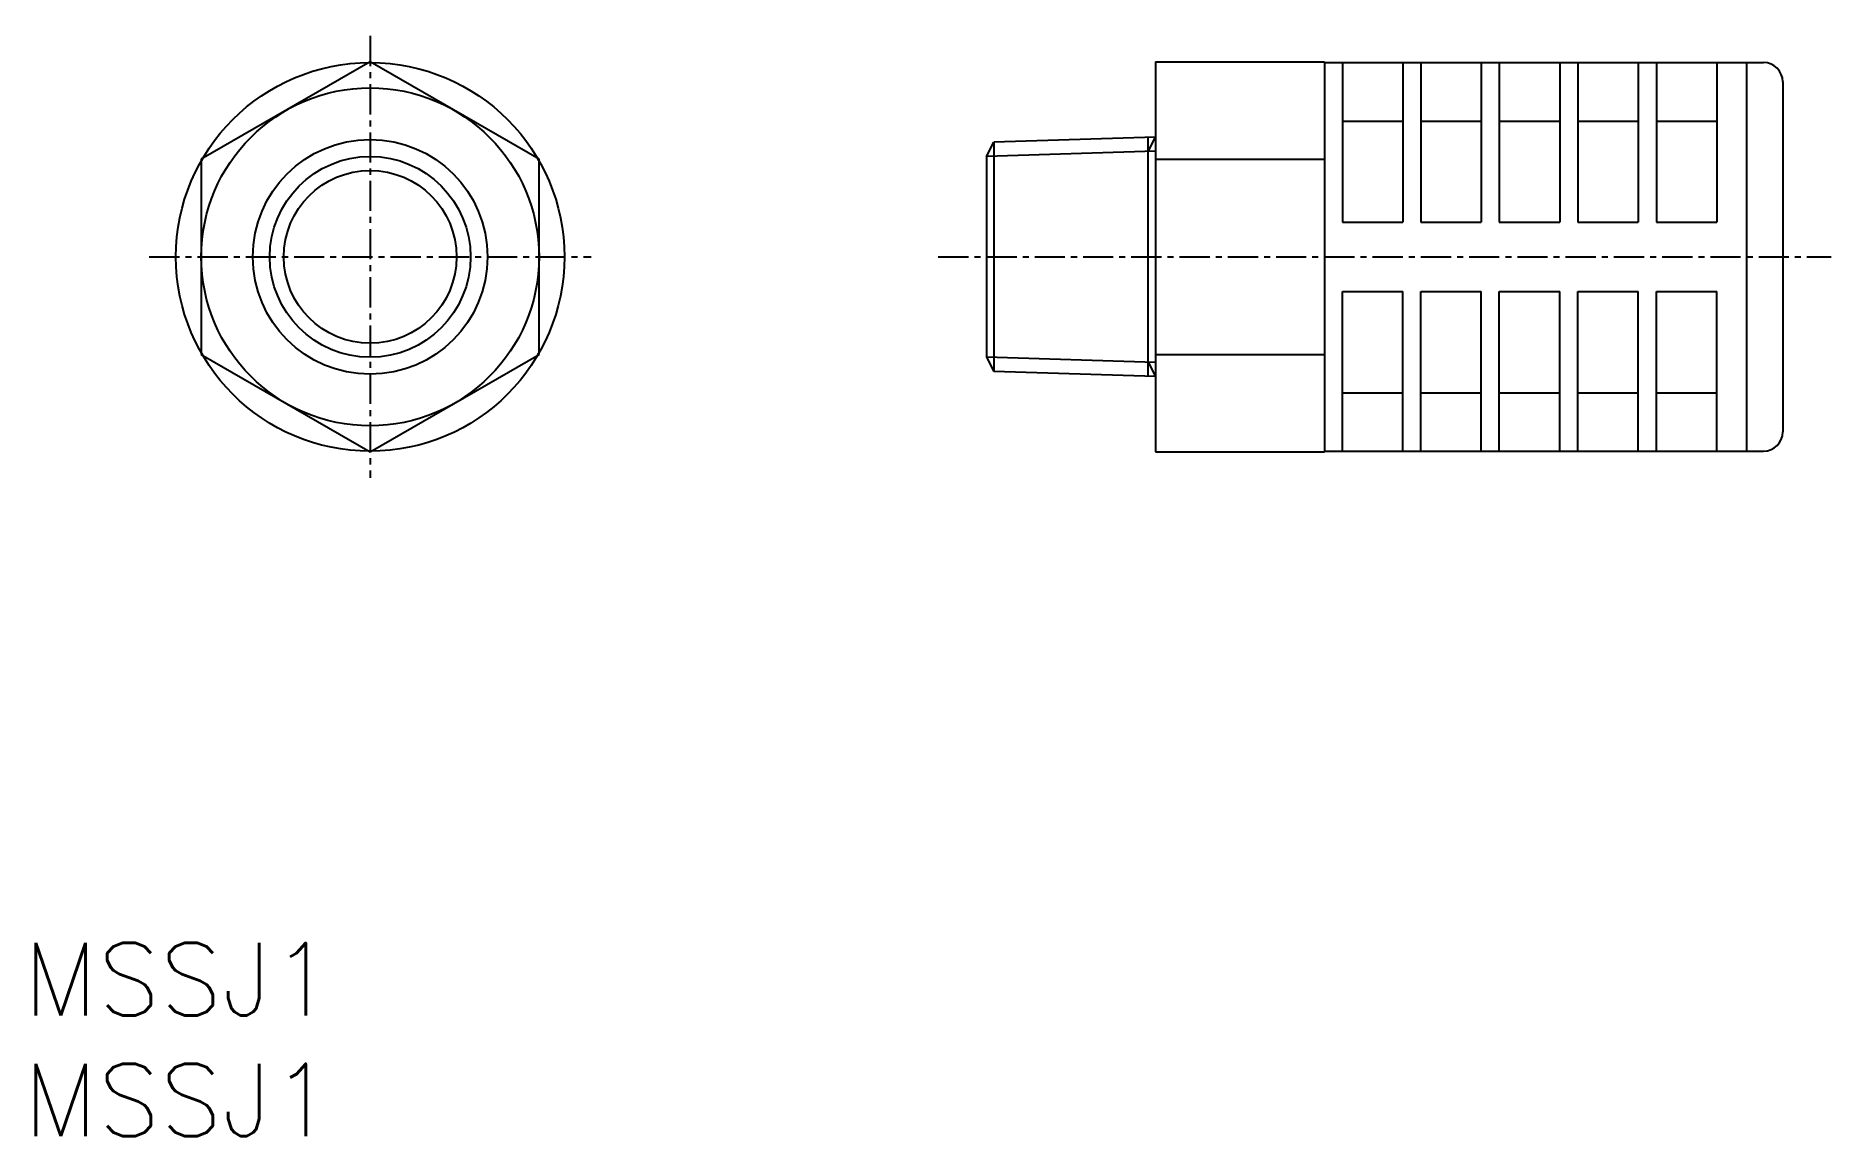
# Model space of a CAD drawing. Extents: x 93.2 to 167.6, y 74.3 to 119.9.
import ezdxf
from ezdxf.enums import TextEntityAlignment as Align

# ---------------------------------------------------------------- set-up
doc = ezdxf.new("R2010")
doc.units = 0
doc.linetypes.add('CENTER', pattern=[2, 1.25, -0.25, 0.25, -0.25])
doc.layers.get('0').update_dxf_attribs({"linetype": 'CONTINUOUS'})
doc.layers.add('CENTER', color=1, linetype='CENTER')
doc.styles.get("Standard").update_dxf_attribs({"font": 'txt.shx', "bigfont": 'extfont.shx'})

msp = doc.modelspace()

# ---------------------------------------------------------------- linework, layer by layer
at = {"color": 7, "linetype": 'CONTINUOUS'}
for p, q in [((107.069, 118.841), (100.069, 114.799)), ((114.069, 114.799), (107.069, 118.841)), ((139.613, 118.841), (146.613, 118.841)), ((139.613, 118.841), (139.613, 102.675)), ((146.613, 118.841), (146.613, 102.675)), ((146.613, 118.808), (164.812, 118.808)), ((147.363, 118.808), (147.363, 112.199)), ((149.863, 118.808), (149.863, 112.199)), ((150.613, 118.808), (150.613, 112.199)), ((153.113, 118.808), (153.113, 112.199)), ((153.863, 118.808), (153.863, 112.199)), ((156.374, 118.808), (156.374, 112.199)), ((157.124, 118.808), (157.124, 112.199)), ((159.624, 118.808), (159.624, 112.199)), ((160.374, 118.808), (160.374, 112.199)), ((162.874, 118.808), (162.874, 112.199)), ((164.113, 118.808), (164.113, 102.708)), ((165.613, 118.007), (165.613, 103.509)), ((147.363, 116.385), (149.863, 116.385)), ((150.613, 116.385), (153.113, 116.385)), ((153.863, 116.385), (156.374, 116.385)), ((157.124, 116.385), (159.624, 116.385)), ((160.374, 116.385), (162.874, 116.385)), ((132.613, 114.917), (132.92, 115.507)), ((139.613, 115.716), (132.92, 115.507)), ((132.92, 115.507), (132.92, 106.008)), ((139.306, 105.809), (139.306, 115.707)), ((100.069, 114.799), (100.069, 106.716)), ((114.069, 106.716), (114.069, 114.799)), ((132.613, 114.917), (132.613, 106.599)), ((139.613, 114.799), (146.613, 114.799)), ((147.363, 112.199), (149.863, 112.199)), ((150.613, 112.199), (153.113, 112.199)), ((153.863, 112.199), (156.374, 112.199)), ((157.124, 112.199), (159.624, 112.199)), ((160.374, 112.199), (162.874, 112.199)), ((147.363, 109.316), (149.863, 109.316)), ((147.363, 102.708), (147.363, 109.316)), ((149.863, 102.708), (149.863, 109.316)), ((150.613, 109.316), (153.113, 109.316)), ((150.613, 102.708), (150.613, 109.316)), ((153.113, 102.708), (153.113, 109.316)), ((153.863, 109.316), (156.374, 109.316)), ((153.863, 102.708), (153.863, 109.316)), ((156.374, 102.708), (156.374, 109.316)), ((157.124, 109.316), (159.624, 109.316)), ((157.124, 102.708), (157.124, 109.316)), ((159.624, 102.708), (159.624, 109.316)), ((160.374, 109.316), (162.874, 109.316)), ((160.374, 102.708), (160.374, 109.316)), ((162.874, 102.708), (162.874, 109.316)), ((100.069, 106.716), (107.069, 102.675)), ((107.069, 102.675), (114.069, 106.716)), ((132.613, 106.599), (132.92, 106.008)), ((139.613, 106.716), (146.613, 106.716)), ((139.613, 105.799), (132.92, 106.008)), ((147.363, 105.131), (149.863, 105.131)), ((150.613, 105.131), (153.113, 105.131)), ((153.863, 105.131), (156.374, 105.131)), ((157.124, 105.131), (159.624, 105.131)), ((160.374, 105.131), (162.874, 105.131)), ((103.569, 104.695), (103.569, 104.695)), ((139.613, 102.675), (146.613, 102.675)), ((146.613, 102.708), (164.812, 102.708))]:
    msp.add_line(p, q, dxfattribs=at)
at = {"color": 3, "linetype": 'CONTINUOUS'}
for p, q in [((139.306, 115.126), (139.613, 115.716)), ((139.613, 115.135), (132.613, 114.917)), ((139.613, 106.38), (132.613, 106.599)), ((139.306, 106.39), (139.613, 105.799))]:
    msp.add_line(p, q, dxfattribs=at)
at = {"color": 7, "linetype": 'CONTINUOUS'}
for radius in [8.05, 7, 4.864, 3.579]:
    msp.add_circle((107.069, 110.758), radius, dxfattribs=at)
at = {"color": 3, "linetype": 'CONTINUOUS'}
msp.add_circle((107.069, 110.758), 4.159, dxfattribs=at)
at = {"color": 7, "linetype": 'CONTINUOUS'}
for centre, start, end in [((164.812, 118.007), 0, 89.99998), ((164.812, 103.509), 270.00002, 0)]:
    msp.add_arc(centre, 0.801, start, end, dxfattribs=at)
at = {"layer": 'CENTER', "color": 1, "linetype": 'CENTER'}
for p, q in [((107.069, 119.912), (107.069, 101.604)), ((97.915, 110.758), (116.223, 110.758)), ((130.613, 110.758), (167.613, 110.758))]:
    msp.add_line(p, q, dxfattribs=at)

# ---------------------------------------------------------------- texts
at = {"color": 7, "linetype": 'CONTINUOUS'}
for p in [(92.702, 80.832), (92.702, 75.832)]:
    msp.add_text('MSSJ1', height=3, dxfattribs=at).set_placement(p, align=Align.MIDDLE_LEFT)

doc.saveas('drawing.dxf')
